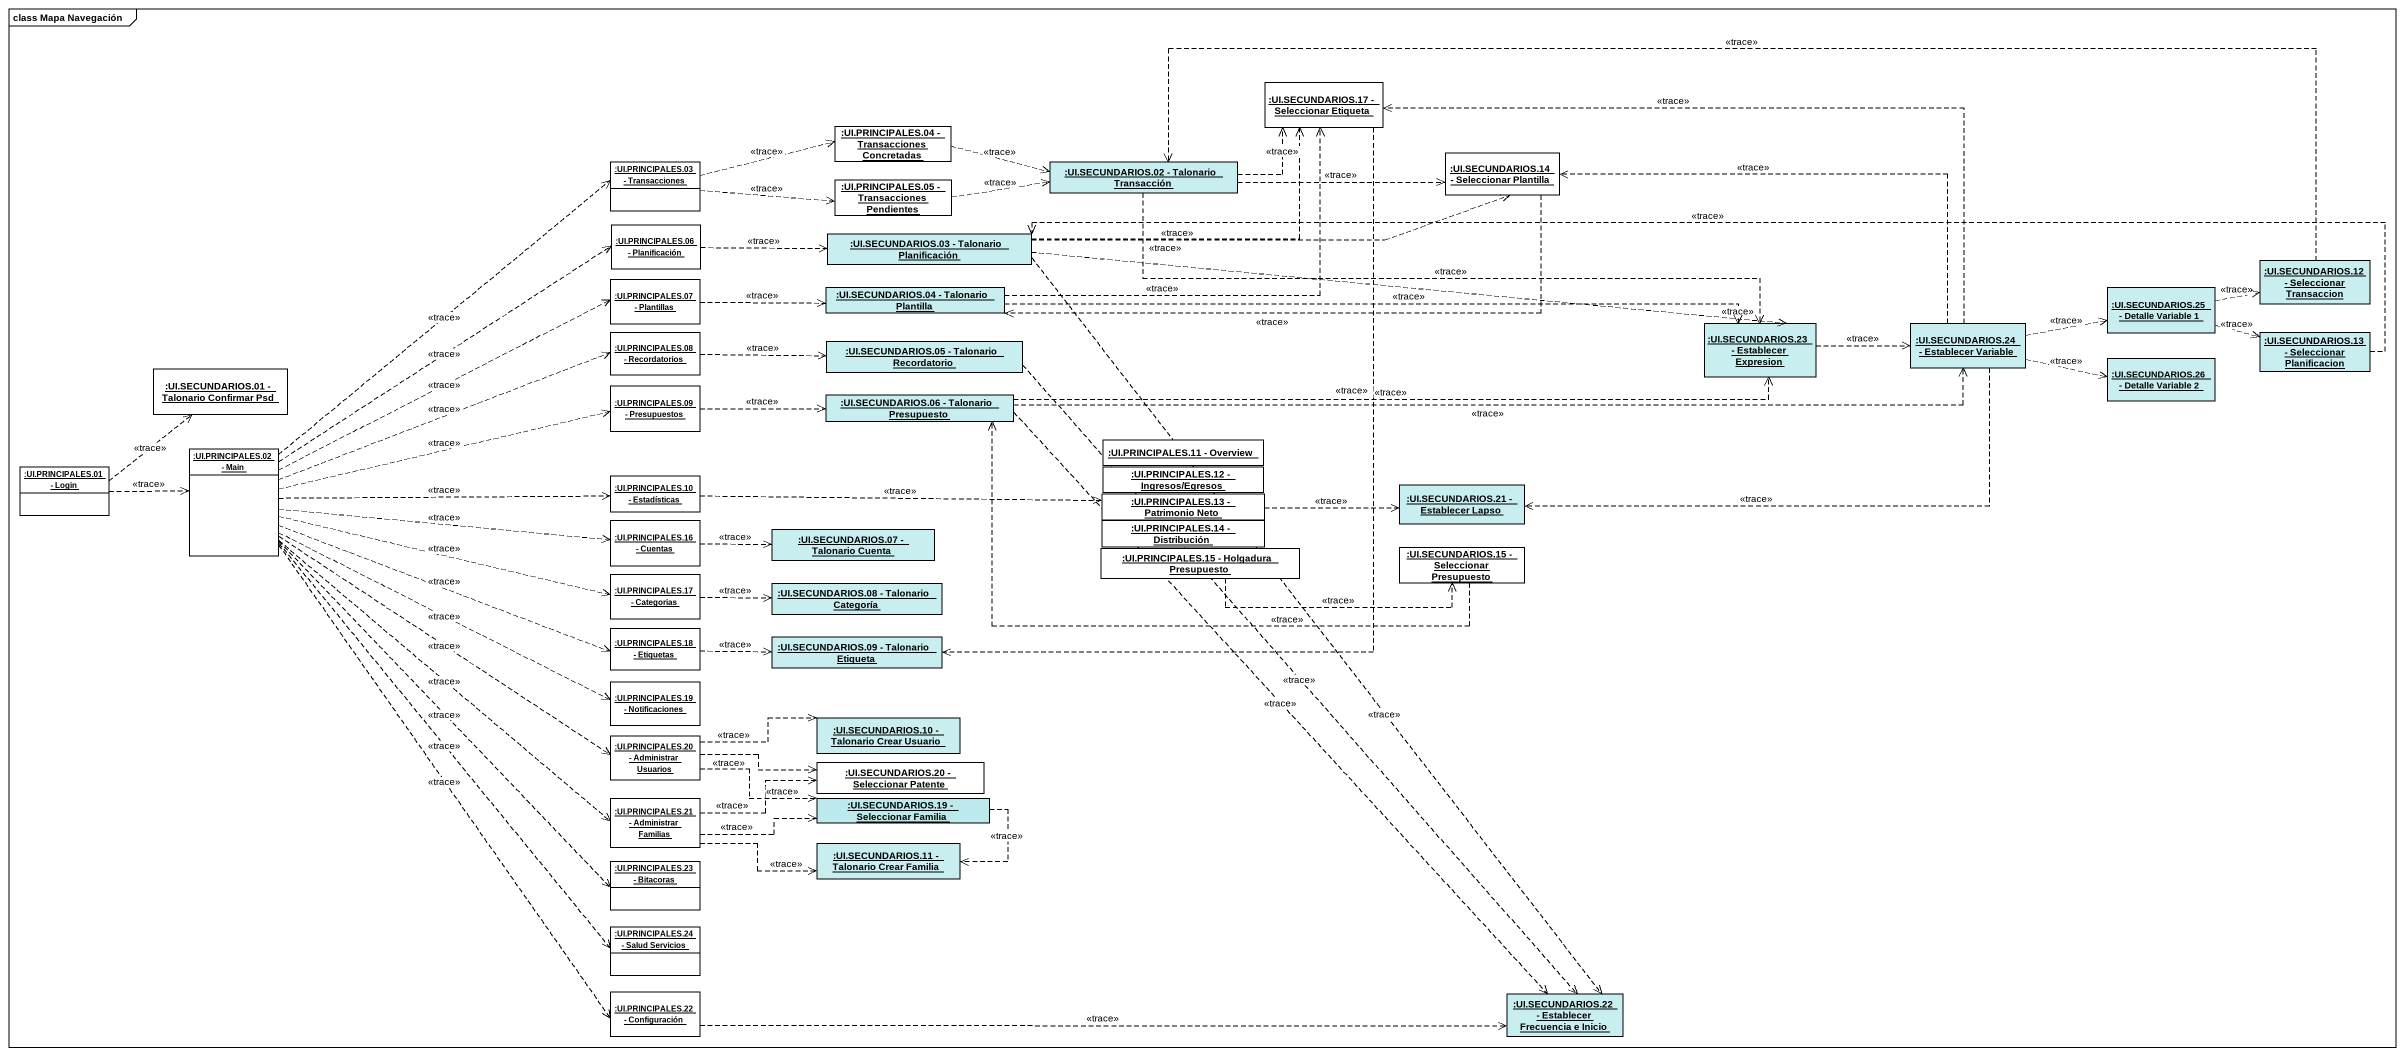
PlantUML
@startuml
mainframe class Mapa Navegación
hide circle
hide empty members
object ":UI.SECUNDARIOS.17 - Seleccionar Etiqueta" as UI_SECUNDARIOS_17
object ":UI.PRINCIPALES.04 - Transacciones Concretadas" as UI_PRINCIPALES_04
object ":UI.SECUNDARIOS.14 - Seleccionar Plantilla" as UI_SECUNDARIOS_14
object ":UI.PRINCIPALES.03 - Transacciones" as UI_PRINCIPALES_03
object ":UI.PRINCIPALES.05 - Transacciones Pendientes" as UI_PRINCIPALES_05
object ":UI.SECUNDARIOS.02 - Talonario Transacción" as UI_SECUNDARIOS_02_Talonario #C8EEF0
object ":UI.PRINCIPALES.06 - Planificación" as UI_PRINCIPALES_06
object ":UI.SECUNDARIOS.03 - Talonario Planificación" as UI_SECUNDARIOS_03_Talonario #C8EEF0
object ":UI.PRINCIPALES.07 - Plantillas" as UI_PRINCIPALES_07_Plantillas
object ":UI.SECUNDARIOS.12 - Seleccionar Transaccion" as UI_SECUNDARIOS_12 #C8EEF0
object ":UI.SECUNDARIOS.04 - Talonario Plantilla" as UI_SECUNDARIOS_04_Talonario #C8EEF0
object ":UI.SECUNDARIOS.25 - Detalle Variable 1" as UI_SECUNDARIOS_25_Detalle #C8EEF0
object ":UI.PRINCIPALES.08 - Recordatorios" as UI_PRINCIPALES_08
object ":UI.SECUNDARIOS.05 - Talonario Recordatorio" as UI_SECUNDARIOS_05_Talonario #C8EEF0
object ":UI.SECUNDARIOS.23 - Establecer Expresion" as UI_SECUNDARIOS_23 #C8EEF0
object ":UI.SECUNDARIOS.24 - Establecer Variable" as UI_SECUNDARIOS_24 #C8EEF0
object ":UI.SECUNDARIOS.26 - Detalle Variable 2" as UI_SECUNDARIOS_26_Detalle #C8EEF0
object ":UI.SECUNDARIOS.13 - Seleccionar Planificacion" as UI_SECUNDARIOS_13 #C8EEF0
object ":UI.SECUNDARIOS.01 - Talonario Confirmar Psd" as UI_SECUNDARIOS_01_Talonario
object ":UI.PRINCIPALES.09 - Presupuestos" as UI_PRINCIPALES_09
object ":UI.SECUNDARIOS.06 - Talonario Presupuesto" as UI_SECUNDARIOS_06_Talonario #C8EEF0
object ":UI.PRINCIPALES.11 - Overview" as UI_PRINCIPALES_11_Overview
object ":UI.PRINCIPALES.01 - Login" as UI_PRINCIPALES_01_Login
object ":UI.PRINCIPALES.02 - Main" as UI_PRINCIPALES_02_Main
object ":UI.PRINCIPALES.10 - Estadísticas" as UI_PRINCIPALES_10
object ":UI.PRINCIPALES.12 - Ingresos/Egresos" as UI_PRINCIPALES_12_Ingresos
object ":UI.PRINCIPALES.16 - Cuentas" as UI_PRINCIPALES_16_Cuentas
object ":UI.PRINCIPALES.13 - Patrimonio Neto" as UI_PRINCIPALES_13
object ":UI.PRINCIPALES.14 - Distribución" as UI_PRINCIPALES_14
object ":UI.SECUNDARIOS.21 - Establecer Lapso" as UI_SECUNDARIOS_21 #C8EEF0
object ":UI.SECUNDARIOS.07 - Talonario Cuenta" as UI_SECUNDARIOS_07_Talonario #C8EEF0
object ":UI.PRINCIPALES.15 - Holgadura Presupuesto" as UI_PRINCIPALES_15_Holgadura
object ":UI.SECUNDARIOS.15 - Seleccionar Presupuesto" as UI_SECUNDARIOS_15
object ":UI.PRINCIPALES.17 - Categorias" as UI_PRINCIPALES_17_Categorias
object ":UI.SECUNDARIOS.08 - Talonario Categoría" as UI_SECUNDARIOS_08_Talonario #C8EEF0
object ":UI.PRINCIPALES.18 - Etiquetas" as UI_PRINCIPALES_18_Etiquetas
object ":UI.SECUNDARIOS.09 - Talonario Etiqueta" as UI_SECUNDARIOS_09_Talonario #C8EEF0
object ":UI.PRINCIPALES.19 - Notificaciones" as UI_PRINCIPALES_19
object ":UI.SECUNDARIOS.10 - Talonario Crear Usuario" as UI_SECUNDARIOS_10_Talonario #C8EEF0
object ":UI.PRINCIPALES.20 - Administrar Usuarios" as UI_PRINCIPALES_20
object ":UI.SECUNDARIOS.20 - Seleccionar Patente" as UI_SECUNDARIOS_20
object ":UI.PRINCIPALES.21 - Administrar Familias" as UI_PRINCIPALES_21
object ":UI.SECUNDARIOS.19 - Seleccionar Familia" as UI_SECUNDARIOS_19 #BCEAEC
object ":UI.SECUNDARIOS.11 - Talonario Crear Familia" as UI_SECUNDARIOS_11_Talonario #C8EEF0
object ":UI.PRINCIPALES.23 - Bitacoras" as UI_PRINCIPALES_23_Bitacoras
object ":UI.PRINCIPALES.24 - Salud Servicios" as UI_PRINCIPALES_24_Salud
object ":UI.PRINCIPALES.22 - Configuración" as UI_PRINCIPALES_22
object ":UI.SECUNDARIOS.22 - Establecer Frecuencia e Inicio" as UI_SECUNDARIOS_22 #C8EEF0
UI_SECUNDARIOS_17 ..> UI_SECUNDARIOS_09_Talonario : <<trace>>
UI_PRINCIPALES_04 .right.> UI_SECUNDARIOS_02_Talonario : <<trace>>
UI_SECUNDARIOS_14 .left.> UI_SECUNDARIOS_04_Talonario : <<trace>>
UI_PRINCIPALES_03 .right.> UI_PRINCIPALES_04 : <<trace>>
UI_PRINCIPALES_03 .right.> UI_PRINCIPALES_05 : <<trace>>
UI_PRINCIPALES_05 .right.> UI_SECUNDARIOS_02_Talonario : <<trace>>
UI_SECUNDARIOS_02_Talonario .right.> UI_SECUNDARIOS_17 : <<trace>>
UI_SECUNDARIOS_02_Talonario .right.> UI_SECUNDARIOS_14 : <<trace>>
UI_SECUNDARIOS_02_Talonario .right.> UI_SECUNDARIOS_23 : <<trace>>
UI_PRINCIPALES_06 .right.> UI_SECUNDARIOS_03_Talonario : <<trace>>
UI_SECUNDARIOS_03_Talonario .right.> UI_SECUNDARIOS_17 : <<trace>>
UI_SECUNDARIOS_03_Talonario .right.> UI_SECUNDARIOS_14 : <<trace>>
UI_SECUNDARIOS_03_Talonario .right.> UI_SECUNDARIOS_23 : <<trace>>
UI_SECUNDARIOS_03_Talonario ..> UI_SECUNDARIOS_22 : <<trace>>
UI_PRINCIPALES_07_Plantillas .right.> UI_SECUNDARIOS_04_Talonario : <<trace>>
UI_SECUNDARIOS_12 .left.> UI_SECUNDARIOS_02_Talonario : <<trace>>
UI_SECUNDARIOS_04_Talonario .right.> UI_SECUNDARIOS_17 : <<trace>>
UI_SECUNDARIOS_04_Talonario .right.> UI_SECUNDARIOS_23 : <<trace>>
UI_SECUNDARIOS_25_Detalle .right.> UI_SECUNDARIOS_12 : <<trace>>
UI_SECUNDARIOS_25_Detalle .right.> UI_SECUNDARIOS_13 : <<trace>>
UI_PRINCIPALES_08 .right.> UI_SECUNDARIOS_05_Talonario : <<trace>>
UI_SECUNDARIOS_05_Talonario ..> UI_SECUNDARIOS_22 : <<trace>>
UI_SECUNDARIOS_23 .right.> UI_SECUNDARIOS_24 : <<trace>>
UI_SECUNDARIOS_24 .left.> UI_SECUNDARIOS_17 : <<trace>>
UI_SECUNDARIOS_24 .left.> UI_SECUNDARIOS_14 : <<trace>>
UI_SECUNDARIOS_24 .right.> UI_SECUNDARIOS_25_Detalle : <<trace>>
UI_SECUNDARIOS_24 .right.> UI_SECUNDARIOS_26_Detalle : <<trace>>
UI_SECUNDARIOS_24 .left.> UI_SECUNDARIOS_21 : <<trace>>
UI_SECUNDARIOS_13 .left.> UI_SECUNDARIOS_03_Talonario : <<trace>>
UI_PRINCIPALES_09 .right.> UI_SECUNDARIOS_06_Talonario : <<trace>>
UI_SECUNDARIOS_06_Talonario .right.> UI_SECUNDARIOS_23 : <<trace>>
UI_SECUNDARIOS_06_Talonario .right.> UI_SECUNDARIOS_24 : <<trace>>
UI_SECUNDARIOS_06_Talonario ..> UI_SECUNDARIOS_22 : <<trace>>
UI_PRINCIPALES_01_Login .up.> UI_SECUNDARIOS_01_Talonario : <<trace>>
UI_PRINCIPALES_01_Login .right.> UI_PRINCIPALES_02_Main : <<trace>>
UI_PRINCIPALES_02_Main .up.> UI_PRINCIPALES_03 : <<trace>>
UI_PRINCIPALES_02_Main .up.> UI_PRINCIPALES_06 : <<trace>>
UI_PRINCIPALES_02_Main .right.> UI_PRINCIPALES_07_Plantillas : <<trace>>
UI_PRINCIPALES_02_Main .right.> UI_PRINCIPALES_08 : <<trace>>
UI_PRINCIPALES_02_Main .right.> UI_PRINCIPALES_09 : <<trace>>
UI_PRINCIPALES_02_Main .right.> UI_PRINCIPALES_10 : <<trace>>
UI_PRINCIPALES_02_Main .right.> UI_PRINCIPALES_16_Cuentas : <<trace>>
UI_PRINCIPALES_02_Main .right.> UI_PRINCIPALES_17_Categorias : <<trace>>
UI_PRINCIPALES_02_Main .right.> UI_PRINCIPALES_18_Etiquetas : <<trace>>
UI_PRINCIPALES_02_Main .right.> UI_PRINCIPALES_19 : <<trace>>
UI_PRINCIPALES_02_Main ..> UI_PRINCIPALES_20 : <<trace>>
UI_PRINCIPALES_02_Main ..> UI_PRINCIPALES_21 : <<trace>>
UI_PRINCIPALES_02_Main ..> UI_PRINCIPALES_23_Bitacoras : <<trace>>
UI_PRINCIPALES_02_Main ..> UI_PRINCIPALES_24_Salud : <<trace>>
UI_PRINCIPALES_02_Main ..> UI_PRINCIPALES_22 : <<trace>>
UI_PRINCIPALES_10 .right.> UI_PRINCIPALES_13 : <<trace>>
UI_PRINCIPALES_16_Cuentas .right.> UI_SECUNDARIOS_07_Talonario : <<trace>>
UI_PRINCIPALES_13 .right.> UI_SECUNDARIOS_21 : <<trace>>
UI_PRINCIPALES_15_Holgadura .right.> UI_SECUNDARIOS_15 : <<trace>>
UI_SECUNDARIOS_15 .left.> UI_SECUNDARIOS_06_Talonario : <<trace>>
UI_PRINCIPALES_17_Categorias .right.> UI_SECUNDARIOS_08_Talonario : <<trace>>
UI_PRINCIPALES_18_Etiquetas .right.> UI_SECUNDARIOS_09_Talonario : <<trace>>
UI_PRINCIPALES_20 .right.> UI_SECUNDARIOS_10_Talonario : <<trace>>
UI_PRINCIPALES_20 .right.> UI_SECUNDARIOS_20 : <<trace>>
UI_PRINCIPALES_20 .right.> UI_SECUNDARIOS_19 : <<trace>>
UI_PRINCIPALES_21 .right.> UI_SECUNDARIOS_20 : <<trace>>
UI_PRINCIPALES_21 .right.> UI_SECUNDARIOS_19 : <<trace>>
UI_PRINCIPALES_21 .right.> UI_SECUNDARIOS_11_Talonario : <<trace>>
UI_SECUNDARIOS_19 ..> UI_SECUNDARIOS_11_Talonario : <<trace>>
UI_PRINCIPALES_22 .right.> UI_SECUNDARIOS_22 : <<trace>>
@enduml
